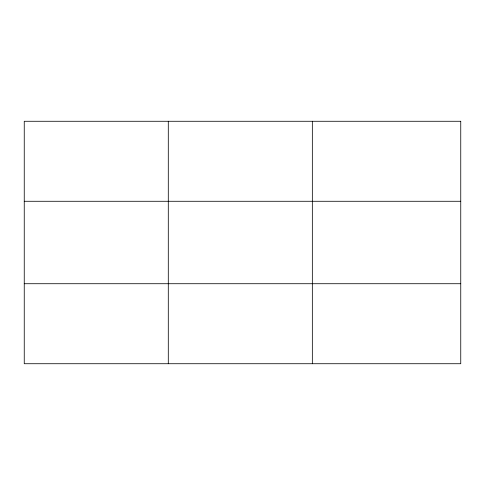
<?xml version="1.0" encoding="UTF-8"?>
<svg xmlns="http://www.w3.org/2000/svg" width="485" height="485" viewBox="0 0 485 485"><rect width="100%" height="100%" fill="white"/><g stroke="black" fill="none" stroke-linecap="round" stroke-linejoin="round"><path stroke-width="0.73" d="M168.295 363.726L168.295 121.274M312.34 363.726L312.34 121.274M24.25 201.281L460.75 201.281M24.25 283.719L460.75 283.719M460.75 121.274L460.75 363.726L24.25 363.726L24.25 121.274L460.75 121.274"/></g></svg>
